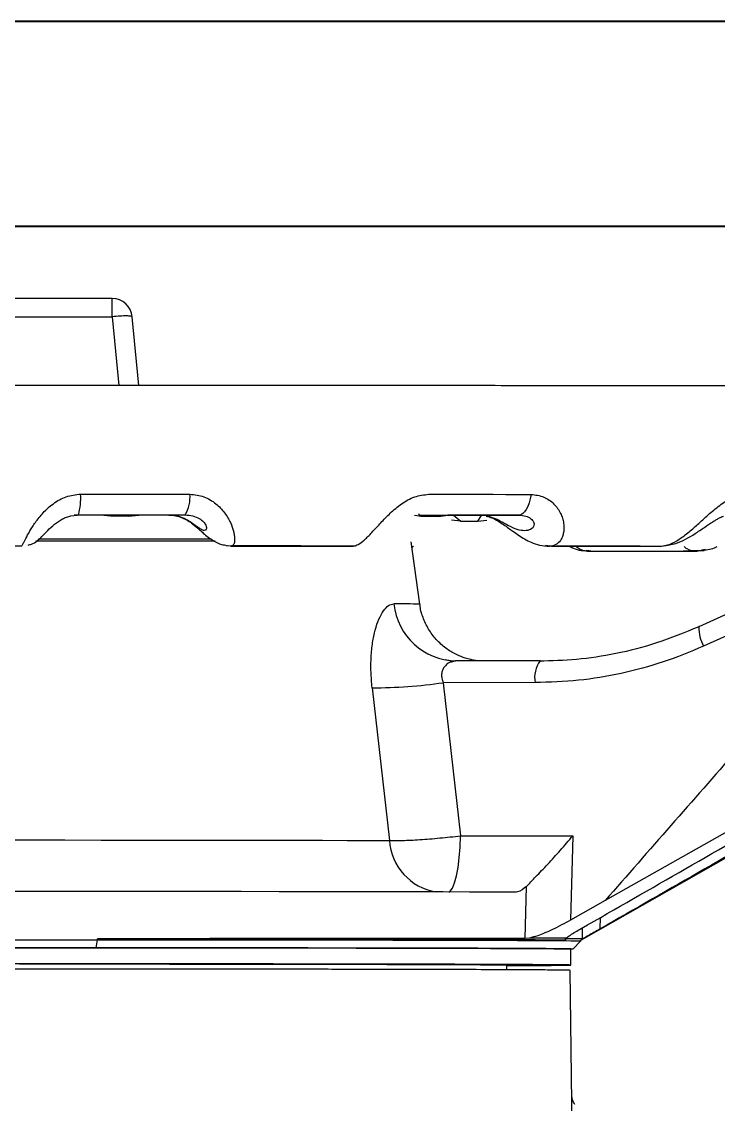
# Model space of a CAD drawing. Header units: millimetres. Extents: x 2028 to 4172, y 863 to 2379.
# Drawn here: x 3482.6 to 3569.4, y 2244.1 to 2378.9 of the extents above; entities that cross this region are included whole.
import ezdxf

# ---------------------------------------------------------------- set-up
doc = ezdxf.new("R2010")
doc.units = ezdxf.units.MM
doc.layers.add('AM_BOR', color=7, linetype='Continuous', lineweight=50)
doc.layers.add('粗实线', color=7, linetype='Continuous', lineweight=40)

# ---------------------------------------------------------------- blocks, each defined once
blk = doc.blocks.new('rA3')
at = {"layer": '粗实线'}
for p, q in [((753.384, 421.26), (333.384, 421.26)), ((748.384, 416.26), (358.384, 416.26))]:
    blk.add_line(p, q, dxfattribs=at)

msp = doc.modelspace()

# ---------------------------------------------------------------- linework, layer by layer
at = {"color": 7, "linetype": 'Continuous', "lineweight": 25}
for p, q in [((3493.912, 2344.434), (3460.937, 2344.434)), ((3493.912, 2342.179), (3493.912, 2344.434)), ((3460.937, 2342.179), (3493.912, 2342.179)), ((3493.912, 2342.179), (3494.734, 2333.617)), ((3497.222, 2333.616), (3496.4, 2342.173)), ((3488.739, 2317.377), (3489.515, 2317.473)), ((3489.691, 2317.494), (3489.152, 2317.47)), ((3489.515, 2317.473), (3489.691, 2317.494)), ((3489.691, 2317.494), (3502.998, 2317.491)), ((3493.701, 2317.314), (3492.456, 2317.465)), ((3495.985, 2317.313), (3493.701, 2317.313)), ((3495.985, 2317.313), (3497.229, 2317.464)), ((3502.998, 2317.491), (3501.001, 2317.467)), ((3532.416, 2317.294), (3531.56, 2317.405)), ((3532.416, 2317.294), (3532.068, 2317.592)), ((3532.114, 2317.475), (3544.575, 2317.465)), ((3534.556, 2317.292), (3532.416, 2317.294)), ((3534.556, 2317.292), (3535.717, 2317.442)), ((3536.442, 2317.442), (3537.322, 2316.695)), ((3539.439, 2316.697), (3539.912, 2317.427)), ((3544.575, 2317.465), (3539.789, 2317.443)), ((3537.322, 2316.695), (3536.195, 2316.839)), ((3537.322, 2316.695), (3539.439, 2316.697)), ((3539.439, 2316.697), (3540.561, 2316.843)), ((3508.115, 2313.698), (3508.854, 2313.634)), ((3508.373, 2313.676), (3508.763, 2313.612)), ((3508.819, 2313.622), (3508.773, 2313.641)), ((3524.01, 2313.612), (3524.217, 2313.633)), ((3532.223, 2306.367), (3531.133, 2314.124)), ((3531.226, 2313.462), (3531.439, 2313.599)), ((3547.902, 2313.67), (3548.624, 2313.6)), ((3548.53, 2313.589), (3547.902, 2313.67)), ((3548.53, 2313.589), (3548.361, 2313.625)), ((3548.865, 2313.589), (3548.53, 2313.589)), ((3552.944, 2313.056), (3553.299, 2313.057)), ((3553.537, 2312.982), (3552.944, 2313.056)), ((3553.334, 2313.02), (3552.944, 2313.056)), ((3562.203, 2313.572), (3562.354, 2313.588)), ((3566.722, 2312.991), (3567.056, 2313.052)), ((3566.947, 2312.998), (3567.647, 2313.075)), ((3589.069, 2313.522), (3566.977, 2303.551)), ((3567.647, 2313.075), (3567.073, 2313.008)), ((3567.775, 2313.185), (3567.353, 2313.079)), ((3565.059, 2312.995), (3566.947, 2312.998)), ((3592.611, 2312.431), (3567.587, 2301.135)), ((3536.309, 2299.251), (3535.372, 2299.422)), ((3536.698, 2299.302), (3536.317, 2299.203)), ((3547.205, 2299.307), (3536.694, 2299.302)), ((3606.857, 2298.538), (3555.331, 2269.464)), ((3526.29, 2295.95), (3528.447, 2276.934)), ((3546.587, 2296.597), (3535.158, 2296.591)), ((3535.158, 2296.591), (3537.299, 2277.515)), ((3552.669, 2264.714), (3593.7, 2288.047)), ((3537.299, 2277.515), (3551.289, 2277.522)), ((3551.289, 2277.522), (3551.013, 2267.01)), ((3545.353, 2264.716), (3545.514, 2271.194)), ((3555.331, 2269.464), (3551.013, 2267.01)), ((3554.705, 2265.922), (3554.751, 2267.35)), ((3552.459, 2266.036), (3552.463, 2264.664)), ((3491.881, 2263.57), (3492.077, 2264.572)), ((3492.077, 2264.572), (3492.077, 2264.676)), ((3545.911, 2264.782), (3545.353, 2264.716)), ((3550.392, 2264.754), (3550.305, 2264.695)), ((3552.31, 2264.518), (3552.669, 2264.714)), ((3552.31, 2264.415), (3552.31, 2264.518)), ((3552.574, 2264.723), (3552.463, 2264.664)), ((3551.059, 2261.415), (3551.059, 2263.415)), ((3551.31, 2263.414), (3552.31, 2264.414)), ((3543.059, 2260.826), (3543.059, 2261.427)), ((3551.33, 2232.391), (3550.959, 2260.756))]:
    msp.add_line(p, q, dxfattribs=at)
at = {"color": 7, "linetype": 'Continuous', "lineweight": 25, "flags": 128}
for points in [[(3489.965, 2320.079), (3491.672, 2320.078), (3493.377, 2320.078), (3495.081, 2320.078), (3496.783, 2320.077), (3498.484, 2320.077), (3500.182, 2320.076), (3501.878, 2320.076), (3503.571, 2320.075)], [(3533.343, 2320.059), (3534.957, 2320.058), (3536.566, 2320.057), (3538.168, 2320.055), (3539.764, 2320.054), (3541.354, 2320.053), (3542.937, 2320.051), (3544.514, 2320.05), (3546.084, 2320.048)], [(3546.084, 2320.048), (3545.981, 2319.502), (3545.845, 2319.001), (3545.681, 2318.555), (3545.491, 2318.176), (3545.281, 2317.871), (3545.055, 2317.648), (3544.817, 2317.511), (3544.575, 2317.465)], [(3497.229, 2317.464), (3496.633, 2317.464), (3496.037, 2317.464), (3495.441, 2317.464), (3494.845, 2317.465), (3494.248, 2317.465), (3493.651, 2317.465), (3493.053, 2317.465), (3492.456, 2317.465)], [(3506.719, 2314.22), (3506.277, 2314.221), (3502.495, 2314.226), (3498.547, 2314.23), (3494.459, 2314.233), (3490.259, 2314.236), (3485.975, 2314.238), (3484.376, 2314.238)], [(3567.085, 2303.594), (3566.991, 2303.569), (3566.977, 2303.551)], [(3460.455, 2276.992), (3464.942, 2276.994), (3469.507, 2276.996), (3474.122, 2276.997), (3478.759, 2276.997), (3483.388, 2276.996), (3487.98, 2276.995), (3492.509, 2276.993), (3496.944, 2276.99), (3501.258, 2276.986), (3505.425, 2276.982), (3509.419, 2276.977), (3513.215, 2276.971), (3516.789, 2276.965), (3520.119, 2276.958), (3523.185, 2276.95), (3525.967, 2276.942), (3528.447, 2276.934)], [(3535.843, 2270.516), (3535.996, 2270.615), (3536.287, 2271.007), (3536.557, 2271.648), (3536.796, 2272.513), (3536.997, 2273.572), (3537.15, 2274.789), (3537.253, 2276.119), (3537.299, 2277.515)], [(3544.06, 2270.489), (3541.413, 2270.499), (3538.44, 2270.508), (3535.157, 2270.517), (3531.579, 2270.526), (3527.726, 2270.534), (3523.616, 2270.541), (3519.271, 2270.548), (3514.713, 2270.554), (3509.966, 2270.56), (3505.052, 2270.564), (3499.999, 2270.568), (3494.831, 2270.571), (3489.574, 2270.573), (3484.257, 2270.575), (3478.905, 2270.575), (3473.546, 2270.575), (3468.208, 2270.574), (3462.917, 2270.572), (3457.701, 2270.57), (3452.587, 2270.566)], [(3449.879, 2264.564), (3454.936, 2264.568), (3460.11, 2264.571), (3465.373, 2264.573), (3470.698, 2264.575), (3476.059, 2264.575), (3481.427, 2264.575), (3486.776, 2264.574), (3492.077, 2264.572)], [(3492.077, 2264.676), (3497.183, 2264.673), (3502.19, 2264.67), (3507.076, 2264.666), (3511.816, 2264.661), (3516.386, 2264.655), (3520.766, 2264.649), (3524.932, 2264.642), (3528.866, 2264.635), (3532.547, 2264.627), (3535.957, 2264.618), (3539.081, 2264.609), (3541.903, 2264.6), (3544.409, 2264.59), (3546.587, 2264.579), (3548.425, 2264.569), (3549.916, 2264.558), (3550.456, 2264.553)], [(3492.077, 2264.572), (3497.183, 2264.57), (3502.19, 2264.566), (3507.076, 2264.562), (3511.816, 2264.557), (3516.386, 2264.552), (3520.766, 2264.546), (3524.932, 2264.539), (3528.866, 2264.531), (3532.547, 2264.523), (3535.957, 2264.515), (3539.081, 2264.506), (3541.903, 2264.496), (3544.409, 2264.486), (3546.587, 2264.476), (3548.425, 2264.466), (3549.916, 2264.455), (3551.052, 2264.444), (3551.828, 2264.433), (3552.239, 2264.422), (3552.31, 2264.414)], [(3450.248, 2263.562), (3455.238, 2263.566), (3460.342, 2263.569), (3465.535, 2263.571), (3470.789, 2263.573), (3476.078, 2263.573), (3481.374, 2263.573), (3486.651, 2263.572), (3491.881, 2263.57)], [(3551.059, 2263.415), (3551.048, 2263.417), (3550.786, 2263.428), (3550.174, 2263.439), (3549.216, 2263.45), (3547.917, 2263.46), (3546.283, 2263.47), (3544.321, 2263.48), (3542.041, 2263.49), (3539.454, 2263.5), (3536.571, 2263.508), (3533.408, 2263.517), (3529.978, 2263.525), (3526.299, 2263.532), (3522.387, 2263.539), (3518.262, 2263.546), (3513.942, 2263.551), (3509.45, 2263.556), (3504.805, 2263.561), (3500.03, 2263.565), (3495.149, 2263.568), (3490.183, 2263.57), (3485.158, 2263.571), (3480.096, 2263.572)], [(3491.881, 2263.57), (3496.919, 2263.568), (3501.86, 2263.564), (3506.68, 2263.56), (3511.356, 2263.555), (3515.866, 2263.55), (3520.187, 2263.544), (3524.298, 2263.537), (3528.179, 2263.53), (3531.81, 2263.522), (3535.176, 2263.513), (3538.258, 2263.504), (3541.042, 2263.495), (3543.514, 2263.485), (3545.663, 2263.475), (3547.477, 2263.465), (3548.948, 2263.454), (3550.069, 2263.443), (3550.834, 2263.433), (3551.24, 2263.421), (3551.284, 2263.41), (3551.059, 2263.402)], [(3543.059, 2261.343), (3543.22, 2261.344), (3545.342, 2261.354), (3547.142, 2261.364), (3548.609, 2261.374), (3549.738, 2261.385), (3550.523, 2261.396), (3550.961, 2261.407), (3551.048, 2261.417), (3550.786, 2261.428), (3550.174, 2261.439), (3549.216, 2261.45), (3547.917, 2261.46), (3546.283, 2261.47), (3544.321, 2261.48), (3542.041, 2261.49), (3539.454, 2261.5), (3536.571, 2261.508), (3533.408, 2261.517), (3529.978, 2261.525), (3526.299, 2261.532), (3522.387, 2261.539), (3518.262, 2261.546), (3513.942, 2261.551), (3509.45, 2261.557), (3504.805, 2261.561), (3500.03, 2261.565), (3495.149, 2261.568), (3490.183, 2261.57), (3485.158, 2261.571), (3480.096, 2261.572)], [(3482.359, 2261.555), (3487.132, 2261.554), (3491.855, 2261.552), (3496.502, 2261.55), (3501.047, 2261.546), (3505.467, 2261.542), (3509.738, 2261.538), (3513.838, 2261.532), (3517.744, 2261.526), (3521.435, 2261.52), (3524.893, 2261.512), (3528.098, 2261.505), (3531.033, 2261.497), (3533.683, 2261.488), (3536.033, 2261.479), (3538.072, 2261.47), (3539.788, 2261.46), (3541.171, 2261.45), (3542.215, 2261.44), (3542.915, 2261.43), (3543.265, 2261.42), (3543.265, 2261.41), (3543.059, 2261.403)]]:
    msp.add_lwpolyline(points, dxfattribs=at)
at = {"color": 7, "linetype": 'Continuous', "lineweight": 25}
for centre, radius, start, end in [((3493.912, 2341.934), 2.5, 5.48335, 89.99975), ((3482.224, 2319.591), 7.756, 344.31989, 3.60709), ((3499.501, 2319.622), 4.095, 328.64341, 6.35188), ((3529.553, 2220.026), 86.382, 88.22863, 90.36633), ((3536.896, 2307.238), 7.939, 186.01237, 268.57478), ((3572.19, 2303.582), 5.213, 180.34227, 207.99964), ((3550.134, 2297.212), 3.6, 144.41671, 189.84152), ((3526.255, 2358.118), 62.168, 270.03279, 278.23411), ((3535.389, 2277.382), 6.956, 183.69146, 260.57483), ((3540.51, 1016.239), 1248.554, 89.54649, 89.75213), ((3552.603, 2264.512), 0.212, 71.75911, 97.754)]:
    msp.add_arc(centre, radius, start, end, dxfattribs=at)
msp.add_open_spline([(3496.4, 2342.173), (3496.36, 2342.201), (3496.281, 2342.257), (3495.704, 2342.282), (3494.884, 2342.26), (3494.236, 2342.206), (3493.912, 2342.179)], degree=3, dxfattribs=at)
for points, knots in [([(3639.033, 2313.338), (3639.088, 2313.343), (3639.229, 2313.359), (3639.611, 2313.416), (3640.179, 2313.529), (3640.9, 2313.721), (3641.813, 2314.048), (3642.939, 2314.596), (3644.196, 2315.443), (3645.424, 2316.606), (3646.475, 2318.021), (3647.268, 2319.616), (3647.768, 2321.33), (3647.956, 2323.107), (3647.828, 2324.889), (3647.385, 2326.62), (3646.643, 2328.245), (3645.626, 2329.713), (3644.366, 2330.977), (3643.001, 2331.93), (3641.742, 2332.537), (3640.746, 2332.877), (3639.988, 2333.065), (3639.406, 2333.168), (3638.962, 2333.225), (3638.594, 2333.258), (3638.18, 2333.283), (3637.79, 2333.296), (3637.201, 2333.31), (3636.416, 2333.323), (3635.483, 2333.336), (3634.297, 2333.348), (3632.913, 2333.361), (3631.25, 2333.374), (3629.316, 2333.386), (3627.113, 2333.399), (3624.647, 2333.412), (3621.921, 2333.425), (3618.941, 2333.437), (3615.712, 2333.45), (3612.24, 2333.462), (3608.532, 2333.473), (3604.593, 2333.485), (3600.432, 2333.496), (3596.055, 2333.507), (3591.471, 2333.517), (3586.688, 2333.527), (3581.714, 2333.536), (3576.559, 2333.545), (3571.232, 2333.554), (3565.744, 2333.562), (3560.105, 2333.57), (3554.326, 2333.577), (3548.419, 2333.583), (3542.395, 2333.589), (3536.27, 2333.595), (3530.058, 2333.6), (3523.778, 2333.604), (3517.453, 2333.608), (3511.12, 2333.611), (3504.844, 2333.614), (3498.793, 2333.616), (3493.348, 2333.617), (3488.572, 2333.618), (3483.443, 2333.619), (3479.807, 2333.619), (3477.56, 2333.619)], [0, 0, 0, 0, 0.0017465, 0.0044658, 0.0070078, 0.0098268, 0.0132699, 0.01777, 0.0233681, 0.0295284, 0.0358372, 0.0421771, 0.0485239, 0.0548725, 0.0612218, 0.0675716, 0.0739223, 0.080274, 0.0866264, 0.0929737, 0.0980915, 0.1017275, 0.1047111, 0.1075398, 0.110673, 0.1150505, 0.1222946, 0.1411051, 0.1636746, 0.1818588, 0.204115, 0.2240384, 0.2453355, 0.2673737, 0.2899055, 0.3127692, 0.3358643, 0.359126, 0.3825109, 0.405989, 0.4295389, 0.4531449, 0.4767954, 0.5004811, 0.5241948, 0.5479305, 0.5716831, 0.5954484, 0.619222, 0.6430003, 0.666779, 0.690554, 0.7143201, 0.7380713, 0.7617997, 0.7854945, 0.8091398, 0.8327115, 0.8561692, 0.8794397, 0.9023738, 0.9246109, 0.9449865, 0.9610624, 0.975932, 1, 1, 1, 1]), ([(3482.62, 2313.644), (3482.674, 2313.723), (3482.779, 2313.877), (3483.112, 2314.528), (3483.518, 2315.283), (3483.953, 2315.997), (3484.328, 2316.559), (3484.766, 2317.146), (3485.458, 2317.957), (3486.515, 2318.928), (3488.119, 2319.875), (3489.35, 2320.011), (3489.965, 2320.079)], [0, 0, 0, 0, 0.1281513, 0.2496843, 0.3801441, 0.4411883, 0.4997197, 0.5635694, 0.6245897, 0.7496425, 0.8750065, 1, 1, 1, 1]), ([(3503.571, 2320.075), (3504.175, 2320.01), (3505.077, 2319.912), (3506.122, 2319.385), (3506.815, 2318.903), (3507.418, 2318.34), (3507.914, 2317.746), (3508.322, 2317.13), (3508.733, 2316.344), (3508.993, 2315.602), (3509.125, 2314.957), (3509.175, 2314.398), (3509.118, 2313.857), (3508.944, 2313.71), (3508.854, 2313.634)], [0, 0, 0, 0, 0.1244726, 0.1859089, 0.2498878, 0.3111053, 0.3751889, 0.4362181, 0.5000981, 0.6195311, 0.6833816, 0.7502528, 0.8718565, 1, 1, 1, 1]), ([(3524.079, 2313.624), (3524.291, 2313.698), (3524.704, 2313.842), (3525.474, 2314.484), (3526.199, 2315.237), (3526.852, 2315.951), (3527.369, 2316.514), (3527.928, 2317.104), (3528.755, 2317.919), (3529.921, 2318.898), (3531.564, 2319.854), (3532.75, 2319.991), (3533.343, 2320.059)], [0, 0, 0, 0, 0.1280635, 0.2496605, 0.3801541, 0.4411983, 0.4997165, 0.5635714, 0.6245804, 0.7496419, 0.8750131, 1, 1, 1, 1]), ([(3546.084, 2320.048), (3546.64, 2319.982), (3547.469, 2319.883), (3548.376, 2319.35), (3548.952, 2318.863), (3549.423, 2318.295), (3549.772, 2317.696), (3550.017, 2317.076), (3550.199, 2316.287), (3550.201, 2315.543), (3550.052, 2314.899), (3549.807, 2314.343), (3549.362, 2313.809), (3548.874, 2313.671), (3548.624, 2313.6)], [0, 0, 0, 0, 0.12447781, 0.18589566, 0.24987596, 0.31109782, 0.37520407, 0.4362225, 0.50010716, 0.61952435, 0.68338488, 0.75027631, 0.87194143, 1, 1, 1, 1]), ([(3562.329, 2313.582), (3562.687, 2313.651), (3563.386, 2313.786), (3564.548, 2314.421), (3565.549, 2315.171), (3566.381, 2315.886), (3567.007, 2316.45), (3567.653, 2317.041), (3568.562, 2317.861), (3569.76, 2318.846), (3571.331, 2319.81), (3572.391, 2319.948), (3572.92, 2320.016)], [0, 0, 0, 0, 0.12798414, 0.24964221, 0.38016298, 0.44120626, 0.49971221, 0.56357312, 0.62457328, 0.74964181, 0.87501882, 1, 1, 1, 1]), ([(3483.423, 2313.737), (3483.56, 2313.773), (3484.293, 2313.966), (3484.935, 2314.589), (3485.826, 2315.515), (3486.514, 2316.194), (3487.169, 2316.685), (3487.679, 2316.988), (3488.216, 2317.232), (3488.578, 2317.334), (3488.761, 2317.385)], [0, 0, 0, 0, 0.0714083, 0.3809344, 0.5556887, 0.7203323, 0.7949508, 0.8649836, 0.932048, 1, 1, 1, 1]), ([(3492.456, 2317.465), (3491.82, 2317.466), (3490.549, 2317.467), (3489.618, 2317.469), (3489.152, 2317.47)], [0, 0, 0, 0, 0.5000497, 1, 1, 1, 1]), ([(3501.001, 2317.467), (3500.429, 2317.467), (3499.286, 2317.465), (3497.915, 2317.464), (3497.229, 2317.464)], [0, 0, 0, 0, 0.4999263, 1, 1, 1, 1]), ([(3500.956, 2317.467), (3501.243, 2317.452), (3501.792, 2317.424), (3502.61, 2317.16), (3503.333, 2316.79), (3504.093, 2316.261), (3504.692, 2315.73), (3505.428, 2315.043), (3506.37, 2314.31), (3507.415, 2313.789), (3507.997, 2313.725), (3508.235, 2313.698)], [0, 0, 0, 0, 0.093408, 0.1791879, 0.26097, 0.3408111, 0.4814037, 0.5675837, 0.7643431, 0.9034002, 1, 1, 1, 1]), ([(3502.998, 2317.491), (3503.322, 2317.467), (3503.969, 2317.42), (3504.777, 2317.06), (3505.316, 2316.617), (3505.661, 2316.085), (3505.664, 2315.656), (3505.406, 2315.493), (3504.967, 2315.645), (3504.399, 2316.067), (3503.664, 2316.601), (3502.907, 2317.043), (3501.982, 2317.397), (3501.328, 2317.444), (3501.001, 2317.467)], [0, 0, 0, 0, 0.0625764, 0.1252848, 0.1848998, 0.2501233, 0.3749307, 0.5001323, 0.6253324, 0.7502715, 0.8127295, 0.8750555, 0.937394, 1, 1, 1, 1]), ([(3539.789, 2317.443), (3539.131, 2317.443), (3537.817, 2317.442), (3536.417, 2317.442), (3535.717, 2317.442)], [0, 0, 0, 0, 0.4999268, 1, 1, 1, 1]), ([(3544.575, 2317.465), (3544.871, 2317.441), (3545.465, 2317.393), (3546.124, 2317.033), (3546.46, 2316.59), (3546.492, 2316.057), (3546.076, 2315.628), (3545.323, 2315.466), (3544.404, 2315.618), (3543.466, 2316.041), (3542.508, 2316.575), (3541.654, 2317.017), (3540.716, 2317.372), (3540.098, 2317.419), (3539.789, 2317.443)], [0, 0, 0, 0, 0.0625764, 0.1252848, 0.1848997, 0.2501233, 0.3749307, 0.5001323, 0.6253324, 0.7502715, 0.8127295, 0.8750555, 0.937394, 1, 1, 1, 1]), ([(3540.507, 2317.351), (3540.739, 2317.284), (3541.203, 2317.149), (3541.961, 2316.749), (3542.869, 2316.16), (3543.704, 2315.537), (3544.776, 2314.775), (3545.886, 2314.13), (3547.21, 2313.666), (3547.985, 2313.612), (3548.401, 2313.583)], [0, 0, 0, 0, 0.0868567, 0.1736311, 0.259945, 0.4143185, 0.5098834, 0.7141667, 0.8464297, 1, 1, 1, 1]), ([(3562.504, 2313.655), (3563.049, 2313.719), (3564.401, 2313.877), (3566.111, 2314.872), (3567.628, 2315.903), (3568.515, 2316.505), (3569.115, 2316.869), (3569.615, 2317.145), (3569.88, 2317.262), (3570.055, 2317.34)], [0, 0, 0, 0, 0.2069628, 0.5134188, 0.657871, 0.7839565, 0.8407461, 0.8942908, 1, 1, 1, 1]), ([(3484.732, 2314.51), (3486.809, 2314.509), (3491.147, 2314.508), (3497.462, 2314.503), (3502.602, 2314.498), (3505.353, 2314.494), (3506.224, 2314.492)], [0, 0, 0, 0, 0.2717648, 0.5675031, 0.8632413, 1, 1, 1, 1]), ([(3466.909, 2313.646), (3469.523, 2313.646), (3474.757, 2313.646), (3479.997, 2313.645), (3482.62, 2313.644)], [0, 0, 0, 0, 0.4994046, 1, 1, 1, 1]), ([(3508.721, 2313.612), (3510.574, 2313.611), (3514.378, 2313.61), (3519.439, 2313.607), (3522.62, 2313.605), (3523.894, 2313.604)], [0, 0, 0, 0, 0.3629631, 0.7448966, 1, 1, 1, 1]), ([(3524.01, 2313.612), (3521.504, 2313.614), (3516.487, 2313.618), (3511.377, 2313.621), (3508.819, 2313.622)], [0, 0, 0, 0, 0.4994071, 1, 1, 1, 1]), ([(3508.854, 2313.634), (3511.412, 2313.632), (3516.533, 2313.629), (3521.562, 2313.626), (3524.079, 2313.624)], [0, 0, 0, 0, 0.4994057, 1, 1, 1, 1]), ([(3548.624, 2313.6), (3550.952, 2313.597), (3555.613, 2313.591), (3560.089, 2313.585), (3562.329, 2313.582)], [0, 0, 0, 0, 0.4994067, 1, 1, 1, 1]), ([(3562.203, 2313.572), (3559.974, 2313.575), (3555.731, 2313.581), (3551.312, 2313.586), (3549.215, 2313.589)], [0, 0, 0, 0, 0.5254004, 1, 1, 1, 1]), ([(3550.88, 2313.58), (3551.039, 2313.496), (3551.826, 2313.077), (3552.688, 2313.02), (3553.376, 2312.974)], [0, 0, 0, 0, 0.2028461, 1, 1, 1, 1]), ([(3551.667, 2313.58), (3551.855, 2313.451), (3552.469, 2313.029), (3552.978, 2313.024), (3553.33, 2313.021)], [0, 0, 0, 0, 0.3060772, 1, 1, 1, 1]), ([(3566.947, 2312.998), (3566.429, 2312.998), (3565.742, 2312.998), (3565.286, 2313.451), (3565.174, 2313.563)], [0, 0, 0, 0, 0.75446769, 1, 1, 1, 1]), ([(3567.272, 2313.092), (3567.836, 2313.136), (3568.517, 2313.188), (3569.177, 2313.502), (3569.29, 2313.557)], [0, 0, 0, 0, 0.8275989, 1, 1, 1, 1]), ([(3553.328, 2312.974), (3553.761, 2312.974), (3556.07, 2312.977), (3559.937, 2312.981), (3563.298, 2312.986), (3564.875, 2312.988)], [0, 0, 0, 0, 0.1090203, 0.5818722, 1, 1, 1, 1]), ([(3592.409, 2311.961), (3585.507, 2304.011), (3573.183, 2289.814), (3560.786, 2275.682), (3555.331, 2269.464)], [0, 0, 0, 0, 0.5600003, 1, 1, 1, 1]), ([(3564.875, 2312.988), (3565.087, 2312.988), (3565.722, 2312.989), (3566.333, 2312.99), (3566.741, 2312.991)], [0, 0, 0, 0, 0.3329005, 1, 1, 1, 1]), ([(3526.29, 2295.95), (3526.231, 2296.608), (3526.113, 2297.917), (3526.146, 2299.822), (3526.323, 2301.601), (3526.657, 2303.199), (3527.12, 2304.551), (3527.696, 2305.579), (3528.332, 2306.279), (3528.78, 2306.364), (3529.001, 2306.406)], [0, 0, 0, 0, 0.1262135, 0.2512855, 0.3774369, 0.5006266, 0.6257769, 0.7501083, 0.876543, 1, 1, 1, 1]), ([(3539.549, 2299.303), (3539.495, 2299.308), (3539.367, 2299.321), (3539.021, 2299.37), (3538.509, 2299.469), (3537.767, 2299.67), (3536.748, 2300.073), (3535.557, 2300.769), (3534.38, 2301.789), (3533.38, 2303.061), (3532.67, 2304.513), (3532.292, 2305.643), (3532.252, 2306.276), (3532.246, 2306.371)], [0, 0, 0, 0, 0.029082, 0.0680689, 0.1120949, 0.1798403, 0.2758785, 0.404412, 0.5453155, 0.6882167, 0.8313933, 0.974618, 1, 1, 1, 1]), ([(3566.977, 2303.551), (3565.244, 2302.836), (3561.882, 2301.45), (3556.756, 2300.158), (3551.85, 2299.393), (3548.65, 2299.305), (3547.096, 2299.262)], [0, 0, 0, 0, 0.2733047, 0.5299772, 0.7718071, 1, 1, 1, 1]), ([(3567.587, 2301.135), (3565.919, 2300.441), (3562.581, 2299.054), (3557.345, 2297.67), (3552, 2296.766), (3548.395, 2296.653), (3546.587, 2296.597)], [0, 0, 0, 0, 0.2492462, 0.4987214, 0.7485201, 1, 1, 1, 1]), ([(3536.317, 2299.203), (3536.185, 2299.179), (3535.801, 2299.11), (3535.333, 2298.683), (3535.028, 2298.134), (3534.919, 2297.653), (3534.949, 2297.119), (3535.087, 2296.771), (3535.158, 2296.591)], [0, 0, 0, 0, 0.1521978, 0.4444541, 0.5839191, 0.7193022, 0.8553903, 1, 1, 1, 1]), ([(3552.319, 2265.957), (3561.013, 2270.938), (3578.401, 2280.901), (3595.778, 2290.882), (3604.467, 2295.872)], [0, 0, 0, 0, 0.4999998, 1, 1, 1, 1]), ([(3606.881, 2295.836), (3598.187, 2290.846), (3580.8, 2280.866), (3563.403, 2270.903), (3554.705, 2265.922)], [0, 0, 0, 0, 0.4999999, 1, 1, 1, 1]), ([(3528.447, 2276.934), (3528.952, 2276.928), (3529.959, 2276.916), (3532.2, 2277.031), (3534.727, 2277.229), (3536.442, 2277.42), (3537.299, 2277.515)], [0, 0, 0, 0, 0.250367, 0.5005248, 0.7501034, 1, 1, 1, 1]), ([(3545.514, 2271.194), (3545.885, 2271.581), (3546.628, 2272.355), (3548.172, 2273.971), (3549.749, 2275.697), (3550.775, 2276.913), (3551.289, 2277.522)], [0, 0, 0, 0, 0.2499495, 0.4997482, 0.7494576, 1, 1, 1, 1]), ([(3545.514, 2271.194), (3545.153, 2270.897), (3544.692, 2270.518), (3544.173, 2270.494), (3544.06, 2270.489)], [0, 0, 0, 0, 0.7807887, 1, 1, 1, 1]), ([(3551.013, 2267.01), (3550.259, 2266.603), (3548.864, 2265.849), (3547.039, 2265.077), (3546.234, 2264.866), (3545.911, 2264.782)], [0, 0, 0, 0, 0.413014, 0.7645313, 1, 1, 1, 1]), ([(3550.392, 2264.754), (3550.787, 2265.017), (3551.372, 2265.407), (3552.087, 2265.822), (3552.319, 2265.957)], [0, 0, 0, 0, 0.675436, 1, 1, 1, 1]), ([(3554.705, 2265.922), (3554.209, 2265.64), (3553.472, 2265.22), (3552.795, 2264.845), (3552.574, 2264.723)], [0, 0, 0, 0, 0.6730898, 1, 1, 1, 1]), ([(3545.353, 2264.716), (3544.419, 2264.719), (3542.55, 2264.723), (3539.142, 2264.727), (3535.294, 2264.729), (3531.019, 2264.73), (3526.408, 2264.728), (3521.458, 2264.724), (3516.144, 2264.719), (3509.553, 2264.71), (3501.573, 2264.696), (3495.26, 2264.683), (3492.077, 2264.676)], [0, 0, 0, 0, 0.0890148, 0.1780296, 0.2696304, 0.3612313, 0.4502461, 0.5392609, 0.6308618, 0.7224627, 0.8600618, 1, 1, 1, 1]), ([(3552.463, 2264.664), (3552.279, 2264.67), (3551.912, 2264.681), (3550.841, 2264.69), (3550.305, 2264.695)], [0, 0, 0, 0, 0.4998371, 1, 1, 1, 1]), ([(3550.959, 2260.756), (3550.838, 2260.763), (3550.595, 2260.777), (3548.646, 2260.797), (3545.57, 2260.816), (3541.306, 2260.835), (3535.958, 2260.852), (3529.609, 2260.867), (3522.37, 2260.881), (3514.364, 2260.893), (3505.728, 2260.902), (3496.611, 2260.908), (3487.167, 2260.913), (3480.762, 2260.913), (3477.559, 2260.913)], [0, 0, 0, 0, 0.083317, 0.1666518, 0.2499867, 0.3333215, 0.4166563, 0.4999911, 0.5833259, 0.6666607, 0.7499956, 0.8333304, 0.9166652, 1, 1, 1, 1]), ([(3551.551, 2244.064), (3551.442, 2244.241), (3551.221, 2244.598), (3551.182, 2245.015), (3551.162, 2245.224)], [0, 0, 0, 0, 0.4971187, 1, 1, 1, 1])]:
    msp.add_open_spline(points, degree=3, knots=knots, dxfattribs=at)

# ---------------------------------------------------------------- block references
at = {"layer": 'AM_BOR', "xscale": 5.104687500000001, "yscale": 5.104687500000001, "zscale": 5.104687500000001}
msp.add_blockref('rA3', (326.221, 228.534), dxfattribs=at)

doc.saveas('drawing.dxf')
